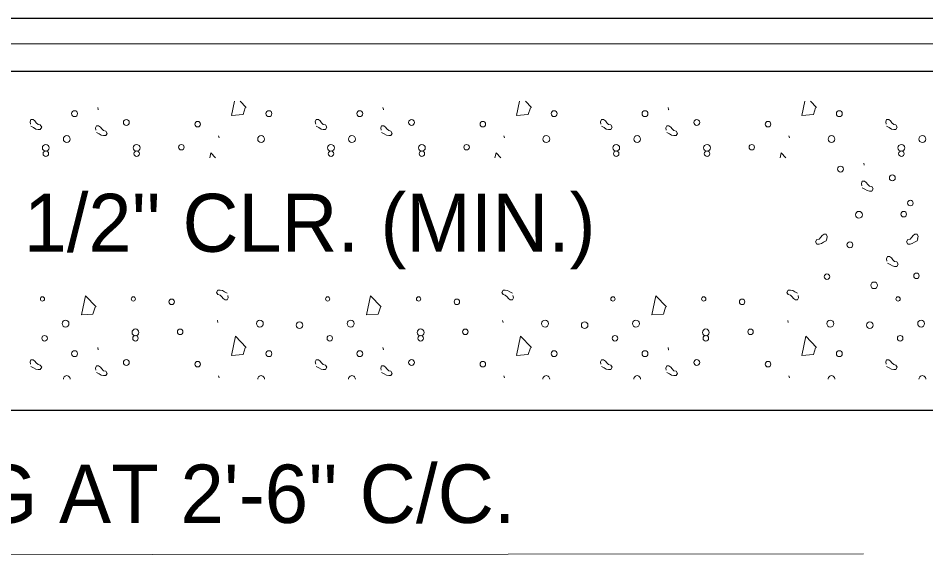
# Model space of a CAD drawing. Extents: x 912 to 1283, y -225 to 49.
# Drawn here: x 1007.59 to 1028.57, y -99.84 to -87.42 of the extents above; entities that cross this region are included whole.
import ezdxf

# ---------------------------------------------------------------- set-up
doc = ezdxf.new("R2010")
doc.units = 0
doc.header["$LTSCALE"] = 0.54
for name, color, linetype, lineweight in [('1', 7, 'Continuous', 25), ('10', 7, 'Continuous', 13), ('13', 7, 'Continuous', 13), ('15', 7, 'Continuous', 13), ('30', 7, 'Continuous', 13)]:
    doc.layers.add(name, color=color, linetype=linetype, lineweight=lineweight)

msp = doc.modelspace()

# ---------------------------------------------------------------- linework, layer by layer
at = {"layer": '1'}
msp.add_line((956.8678, -96.4757), (1047.279, -96.4757), dxfattribs=at)
msp.add_lwpolyline([(976.4568, -87.4219), (1038.4198, -87.4219), (1038.4198, -88.6514), (1003.6229, -88.6514)], dxfattribs=at)
at = {"layer": '10'}
msp.add_line((973.4668, -88.0167), (1040.7624, -88.0167), dxfattribs=at)
at = {"layer": '13'}
for p, q in [((1012.8618, -89.4832), (1012.7262, -89.342)), ((1019.4513, -89.4832), (1019.3157, -89.342)), ((1026.0408, -89.4832), (1025.9052, -89.342))]:
    msp.add_line(p, q, dxfattribs=at)
for points in [[(1012.5898, -89.342), (1012.5215, -89.6687), (1012.7897, -89.6481), (1012.8411, -89.4937)], [(1019.1793, -89.342), (1019.111, -89.6687), (1019.3792, -89.6481), (1019.4306, -89.4937)], [(1025.7688, -89.342), (1025.7005, -89.6687), (1025.9686, -89.6481), (1026.0201, -89.4937)], [(1009.4324, -89.4858), (1009.4448, -89.5343), (1009.4463, -89.5358)], [(1016.0218, -89.4858), (1016.0343, -89.5343), (1016.0358, -89.5358)], [(1022.6113, -89.4858), (1022.6238, -89.5343), (1022.6253, -89.5358)], [(1007.8901, -89.9196), (1007.952, -89.9507), (1008.0035, -89.9816), (1008.0549, -89.9921), (1008.1064, -89.9921), (1008.1376, -89.9402), (1008.1064, -89.8888), (1008.0549, -89.8782), (1008.014, -89.8373), (1007.9828, -89.7961), (1007.9415, -89.7649), (1007.8901, -89.7649), (1007.8694, -89.8167), (1007.8796, -89.8682)], [(1009.4008, -90.0612), (1009.4628, -90.0923), (1009.5143, -90.1232), (1009.5661, -90.1337), (1009.6175, -90.1337), (1009.6483, -90.0818), (1009.6175, -90.0304), (1009.5661, -90.0198), (1009.5248, -89.9789), (1009.4936, -89.9376), (1009.4527, -89.9068), (1009.4008, -89.9068), (1009.3802, -89.9582), (1009.3907, -90.0097)], [(1014.4796, -89.9196), (1014.5415, -89.9507), (1014.593, -89.9816), (1014.6444, -89.9921), (1014.6963, -89.9921), (1014.727, -89.9402), (1014.6963, -89.8888), (1014.6444, -89.8782), (1014.6035, -89.8373), (1014.5723, -89.7961), (1014.5314, -89.7649), (1014.4796, -89.7649), (1014.4589, -89.8167), (1014.4694, -89.8682)], [(1015.9907, -90.0612), (1016.0523, -90.0923), (1016.1038, -90.1232), (1016.1556, -90.1337), (1016.207, -90.1337), (1016.2378, -90.0818), (1016.207, -90.0304), (1016.1556, -90.0198), (1016.1143, -89.9789), (1016.0831, -89.9376), (1016.0422, -89.9068), (1015.9907, -89.9068), (1015.9701, -89.9582), (1015.9802, -90.0097)], [(1021.069, -89.9196), (1021.131, -89.9507), (1021.1824, -89.9816), (1021.2343, -89.9921), (1021.2858, -89.9921), (1021.3165, -89.9402), (1021.2858, -89.8888), (1021.2343, -89.8782), (1021.193, -89.8373), (1021.1618, -89.7961), (1021.1208, -89.7649), (1021.069, -89.7649), (1021.0484, -89.8167), (1021.0589, -89.8682)], [(1022.5802, -90.0612), (1022.6418, -90.0923), (1022.6936, -90.1232), (1022.7451, -90.1337), (1022.7965, -90.1337), (1022.8277, -90.0818), (1022.7965, -90.0304), (1022.7451, -90.0198), (1022.7038, -89.9789), (1022.6729, -89.9376), (1022.6317, -89.9068), (1022.5802, -89.9068), (1022.5595, -89.9582), (1022.5697, -90.0097)], [(1027.6589, -89.9196), (1027.7205, -89.9507), (1027.7723, -89.9816), (1027.8238, -89.9921), (1027.8752, -89.9921), (1027.906, -89.9402), (1027.8752, -89.8888), (1027.8238, -89.8782), (1027.7824, -89.8373), (1027.7517, -89.7961), (1027.7103, -89.7649), (1027.6589, -89.7649), (1027.6383, -89.8167), (1027.6484, -89.8682)], [(1012.2376, -90.1873), (1012.2253, -90.1389), (1012.2238, -90.1377)], [(1018.8275, -90.1873), (1018.8151, -90.1389), (1018.8136, -90.1377)], [(1025.417, -90.1873), (1025.4046, -90.1389), (1025.4031, -90.1377)], [(1012.1547, -90.6482), (1012.0458, -90.5347), (1012.0221, -90.6482)], [(1018.7441, -90.6482), (1018.6353, -90.5347), (1018.6116, -90.6482)], [(1025.3336, -90.6482), (1025.2247, -90.5347), (1025.201, -90.6482)], [(1027.1302, -90.7668), (1027.1426, -90.8152), (1027.1441, -90.8167)], [(1027.0986, -91.3421), (1027.1606, -91.3732), (1027.212, -91.4041), (1027.2635, -91.4146), (1027.3149, -91.4146), (1027.3461, -91.3627), (1027.3149, -91.3113), (1027.2635, -91.3008), (1027.2225, -91.2599), (1027.1913, -91.2186), (1027.1501, -91.1874), (1027.0986, -91.1874), (1027.0779, -91.2392), (1027.0881, -91.2907)], [(1026.2672, -92.566), (1026.2053, -92.5967), (1026.1538, -92.6276), (1026.1019, -92.6381), (1026.0505, -92.6381), (1026.0197, -92.5867), (1026.0505, -92.5352), (1026.1019, -92.5247), (1026.1433, -92.4833), (1026.1744, -92.4421), (1026.2153, -92.4112), (1026.2672, -92.4112), (1026.2878, -92.4627), (1026.2773, -92.5145)], [(1028.3664, -92.566), (1028.3048, -92.5967), (1028.253, -92.6276), (1028.2016, -92.6381), (1028.1501, -92.6381), (1028.1193, -92.5867), (1028.1501, -92.5352), (1028.2016, -92.5247), (1028.2428, -92.4833), (1028.2737, -92.4421), (1028.3149, -92.4112), (1028.3664, -92.4112), (1028.3871, -92.4627), (1028.3769, -92.5145)], [(1026.2781, -92.5164), (1026.2657, -92.5648), (1026.2646, -92.566)], [(1028.3777, -92.5164), (1028.3653, -92.5648), (1028.3638, -92.566)], [(1027.6788, -93.0827), (1027.7404, -93.1135), (1027.7923, -93.1447), (1027.8437, -93.1548), (1027.8951, -93.1548), (1027.9263, -93.1033), (1027.8951, -93.0519), (1027.8437, -93.0414), (1027.8023, -93.0005), (1027.7716, -92.9592), (1027.7303, -92.928), (1027.6788, -92.928), (1027.6582, -92.9798), (1027.6683, -93.0312)], [(1012.4254, -93.7756), (1012.3638, -93.7447), (1012.312, -93.714), (1012.2605, -93.7035), (1012.2091, -93.7035), (1012.1783, -93.7549), (1012.2091, -93.8063), (1012.2605, -93.8169), (1012.3018, -93.8582), (1012.3327, -93.8995), (1012.3739, -93.9303), (1012.4254, -93.9303), (1012.4461, -93.8788), (1012.4359, -93.827)], [(1019.0148, -93.7756), (1018.9533, -93.7447), (1018.9018, -93.714), (1018.85, -93.7035), (1018.7986, -93.7035), (1018.7678, -93.7549), (1018.7986, -93.8063), (1018.85, -93.8169), (1018.8913, -93.8582), (1018.9225, -93.8995), (1018.9634, -93.9303), (1019.0148, -93.9303), (1019.0355, -93.8788), (1019.0254, -93.827)], [(1025.6048, -93.7756), (1025.5428, -93.7447), (1025.4913, -93.714), (1025.4395, -93.7035), (1025.3881, -93.7035), (1025.3573, -93.7549), (1025.3881, -93.8063), (1025.4395, -93.8169), (1025.4808, -93.8582), (1025.512, -93.8995), (1025.5529, -93.9303), (1025.6048, -93.9303), (1025.6254, -93.8788), (1025.6148, -93.827)], [(1009.3948, -94.0892), (1009.1473, -93.8315), (1009.0546, -94.275), (1009.3223, -94.2544), (1009.3742, -94.0997)], [(1015.9843, -94.0892), (1015.7368, -93.8315), (1015.6441, -94.275), (1015.9123, -94.2544), (1015.9637, -94.0997)], [(1022.5738, -94.0892), (1022.3263, -93.8315), (1022.2336, -94.275), (1022.5017, -94.2544), (1022.5532, -94.0997)], [(1012.2095, -94.4504), (1012.1971, -94.402), (1012.1956, -94.4005)], [(1018.7989, -94.4504), (1018.7866, -94.402), (1018.7851, -94.4005)], [(1025.3884, -94.4504), (1025.376, -94.402), (1025.3745, -94.4005)], [(1012.8618, -95.0268), (1012.6143, -94.7692), (1012.5215, -95.2127), (1012.7897, -95.1921), (1012.8411, -95.0373)], [(1019.4513, -95.0268), (1019.2038, -94.7692), (1019.111, -95.2127), (1019.3792, -95.1921), (1019.4306, -95.0373)], [(1026.0408, -95.0268), (1025.7933, -94.7692), (1025.7005, -95.2127), (1025.9686, -95.1921), (1026.0201, -95.0373)], [(1009.4324, -95.0298), (1009.4448, -95.0783), (1009.4463, -95.0794)], [(1016.0218, -95.0298), (1016.0343, -95.0783), (1016.0358, -95.0794)], [(1022.6113, -95.0298), (1022.6238, -95.0783), (1022.6253, -95.0794)], [(1007.8901, -95.4636), (1007.952, -95.4944), (1008.0035, -95.5252), (1008.0549, -95.5357), (1008.1064, -95.5357), (1008.1376, -95.4842), (1008.1064, -95.4324), (1008.0549, -95.4222), (1008.014, -95.381), (1007.9828, -95.3397), (1007.9415, -95.3089), (1007.8901, -95.3089), (1007.8694, -95.3603), (1007.8796, -95.4117)], [(1014.4796, -95.4636), (1014.5415, -95.4944), (1014.593, -95.5252), (1014.6444, -95.5357), (1014.6963, -95.5357), (1014.727, -95.4842), (1014.6963, -95.4324), (1014.6444, -95.4222), (1014.6035, -95.381), (1014.5723, -95.3397), (1014.5314, -95.3089), (1014.4796, -95.3089), (1014.4589, -95.3603), (1014.4694, -95.4117)], [(1021.069, -95.4636), (1021.131, -95.4944), (1021.1824, -95.5252), (1021.2343, -95.5357), (1021.2858, -95.5357), (1021.3165, -95.4842), (1021.2858, -95.4324), (1021.2343, -95.4222), (1021.193, -95.381), (1021.1618, -95.3397), (1021.1208, -95.3089), (1021.069, -95.3089), (1021.0484, -95.3603), (1021.0589, -95.4117)], [(1027.6589, -95.4636), (1027.7205, -95.4944), (1027.7723, -95.5252), (1027.8238, -95.5357), (1027.8752, -95.5357), (1027.906, -95.4842), (1027.8752, -95.4324), (1027.8238, -95.4222), (1027.7824, -95.381), (1027.7517, -95.3397), (1027.7103, -95.3089), (1027.6589, -95.3089), (1027.6383, -95.3603), (1027.6484, -95.4117)], [(1009.4008, -95.6052), (1009.4628, -95.636), (1009.5143, -95.6667), (1009.5661, -95.6772), (1009.6175, -95.6772), (1009.6483, -95.6258), (1009.6175, -95.5744), (1009.5661, -95.5638), (1009.5248, -95.5226), (1009.4936, -95.4812), (1009.4527, -95.4504), (1009.4008, -95.4504), (1009.3802, -95.5019), (1009.3907, -95.5537)], [(1015.9907, -95.6052), (1016.0523, -95.636), (1016.1038, -95.6667), (1016.1556, -95.6772), (1016.207, -95.6772), (1016.2378, -95.6258), (1016.207, -95.5744), (1016.1556, -95.5638), (1016.1143, -95.5226), (1016.0831, -95.4812), (1016.0422, -95.4504), (1015.9907, -95.4504), (1015.9701, -95.5019), (1015.9802, -95.5537)], [(1022.5802, -95.6052), (1022.6418, -95.636), (1022.6936, -95.6667), (1022.7451, -95.6772), (1022.7965, -95.6772), (1022.8277, -95.6258), (1022.7965, -95.5744), (1022.7451, -95.5638), (1022.7038, -95.5226), (1022.6729, -95.4812), (1022.6317, -95.4504), (1022.5802, -95.4504), (1022.5595, -95.5019), (1022.5697, -95.5537)], [(1012.2376, -95.7313), (1012.2253, -95.6829), (1012.2238, -95.6814)], [(1018.8275, -95.7313), (1018.8151, -95.6829), (1018.8136, -95.6814)], [(1025.417, -95.7313), (1025.4046, -95.6829), (1025.4031, -95.6814)]]:
    msp.add_lwpolyline(points, dxfattribs=at)
for centre, radius in [((1008.898, -89.6264), 0.0682), ((1013.3881, -89.6264), 0.0682), ((1015.4876, -89.6264), 0.0682), ((1019.9777, -89.6264), 0.0682), ((1022.0772, -89.6264), 0.0682), ((1026.5672, -89.6264), 0.0682), ((1010.0945, -89.8301), 0.0682), ((1011.7419, -89.8696), 0.0637), ((1016.6841, -89.8301), 0.0682), ((1018.3314, -89.8696), 0.0637), ((1023.2736, -89.8301), 0.0682), ((1024.921, -89.8696), 0.0637), ((1008.7173, -90.2127), 0.079), ((1013.2074, -90.2127), 0.079), ((1015.3068, -90.2127), 0.079), ((1019.7969, -90.2127), 0.079), ((1021.8964, -90.2127), 0.079), ((1026.3865, -90.2127), 0.079), ((1028.4859, -90.2127), 0.079), ((1008.2326, -90.4164), 0.079), ((1010.3321, -90.4164), 0.079), ((1011.3657, -90.4025), 0.0637), ((1014.8222, -90.4164), 0.079), ((1016.9217, -90.4164), 0.079), ((1017.9552, -90.4025), 0.0637), ((1021.4118, -90.4164), 0.079), ((1023.5112, -90.4164), 0.079), ((1024.5448, -90.4025), 0.0637), ((1028.0013, -90.4164), 0.079), ((1008.2335, -90.5517), 0.0637), ((1010.3329, -90.5517), 0.0637), ((1014.823, -90.5517), 0.0637), ((1016.9225, -90.5517), 0.0637), ((1021.4126, -90.5517), 0.0637), ((1023.5121, -90.5517), 0.0637), ((1028.0021, -90.5517), 0.0637), ((1026.5957, -90.9073), 0.0682), ((1027.7921, -91.111), 0.0682), ((1028.2095, -91.6922), 0.0637), ((1027.0218, -91.9622), 0.079), ((1028.0553, -91.9483), 0.0637), ((1026.8126, -92.6568), 0.0682), ((1028.3496, -93.3726), 0.0637), ((1026.2815, -93.3928), 0.0637), ((1027.3726, -93.5919), 0.0764), ((1008.1563, -93.9055), 0.0495), ((1010.2558, -93.9055), 0.0495), ((1011.1418, -93.9729), 0.0637), ((1014.7459, -93.9055), 0.0495), ((1016.8453, -93.9055), 0.0495), ((1017.7313, -93.9729), 0.0637), ((1021.3354, -93.9055), 0.0495), ((1023.4349, -93.9055), 0.0495), ((1024.3209, -93.9729), 0.0637), ((1027.925, -93.9055), 0.0495), ((1008.6888, -94.4756), 0.079), ((1013.1789, -94.4756), 0.079), ((1014.0935, -94.5121), 0.0764), ((1015.2784, -94.4756), 0.079), ((1019.7685, -94.4756), 0.079), ((1020.6831, -94.5121), 0.0764), ((1021.868, -94.4756), 0.079), ((1026.3581, -94.4756), 0.079), ((1027.2726, -94.5121), 0.0764), ((1028.4575, -94.4756), 0.079), ((1008.205, -94.8146), 0.0637), ((1010.3037, -94.6793), 0.079), ((1010.3045, -94.8146), 0.0637), ((1011.3372, -94.6654), 0.0637), ((1014.7946, -94.8146), 0.0637), ((1016.8932, -94.6793), 0.079), ((1016.8941, -94.8146), 0.0637), ((1017.9268, -94.6654), 0.0637), ((1021.3842, -94.8146), 0.0637), ((1023.4828, -94.6793), 0.079), ((1023.4836, -94.8146), 0.0637), ((1024.5163, -94.6654), 0.0637), ((1027.9737, -94.8146), 0.0637), ((1008.898, -95.1702), 0.0682), ((1013.3881, -95.1702), 0.0682), ((1015.4876, -95.1702), 0.0682), ((1019.9777, -95.1702), 0.0682), ((1022.0772, -95.1702), 0.0682), ((1026.5672, -95.1702), 0.0682), ((1010.0945, -95.3739), 0.0682), ((1011.7419, -95.4134), 0.0637), ((1016.6841, -95.3739), 0.0682), ((1018.3314, -95.4134), 0.0637), ((1023.2736, -95.3739), 0.0682), ((1024.921, -95.4134), 0.0637)]:
    msp.add_circle(centre, radius, dxfattribs=at)
for centre in [(1008.7173, -95.7565), (1013.2074, -95.7565), (1015.3068, -95.7565), (1019.7969, -95.7565), (1021.8964, -95.7565), (1026.3865, -95.7565), (1028.4859, -95.7565)]:
    msp.add_arc(centre, 0.079, 359.16144, 180.83856, dxfattribs=at)
at = {"layer": '15'}
msp.add_lwpolyline([(979.8433, -96.5196), (977.8508, -99.8389), (1027.1264, -99.7946)], dxfattribs=at)

# ---------------------------------------------------------------- texts
msp.add_text("NO.4 DEF. TIE BARS; 2'-6'' LONG AT 2'-6'' C/C.", height=1.348, dxfattribs=at).set_placement((980.2618, -99.0796))
at = {"layer": '30'}
msp.add_text("1/2'' CLR. (MIN.)", height=1.338, dxfattribs=at).set_placement((1007.7245, -92.8165))

doc.saveas('drawing.dxf')
